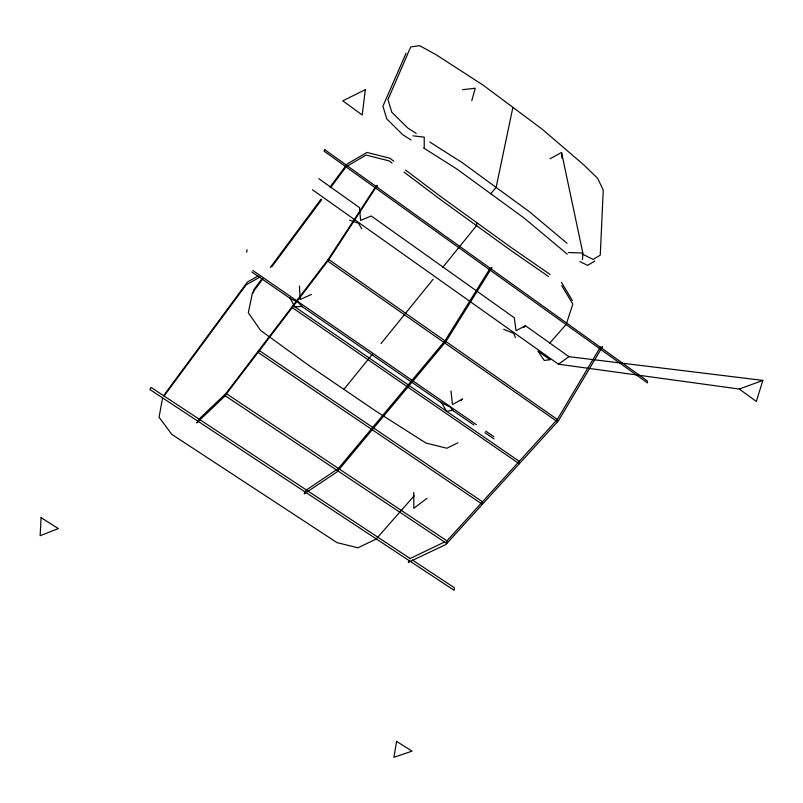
<?xml version="1.0" encoding="UTF-8"?>
<svg xmlns="http://www.w3.org/2000/svg" width="803" height="803" viewBox="0 0 803 803"><rect width="100%" height="100%" fill="white"/><g stroke="black" fill="none" stroke-linecap="round" stroke-linejoin="round"><path stroke-width="1.2" d="M582.526 259.55L582.837 253.005L561.548 152.49L550.035 158.803M476.741 222.642L476.53 225.653L442.594 267.56M599.66 348.271L557.332 419.437L446.95 540.861L446.749 543.49L225.041 395.658L225.984 393.41L328.357 259.208L375.904 186.316L377.039 185.714M246.732 252.242L247.063 249.773M162.587 398.047L159.054 417.219L171.822 434.393L336.999 542.617L357.947 547.807L376.205 539.024L414.197 495.732M253.186 293.065L253.919 289.562L262.129 278.511M512.896 107.331L496.124 187.41L490.763 193.744M471.773 100.706L475.246 88.21L462.518 89.715M318.781 178.647L359.533 207.646L360.607 220.383L371.257 215.987L514.291 317.767L516.018 330.675L525.443 325.707L568.966 356.673L762.85 380.401L756.346 401.45L739.292 389.053L558.446 364.191L312.467 189.769M566.627 323.127L572.8 304.086L561.749 285.637M406.107 53.088L382.921 106.217L386.785 118.924L402.725 134.703L411.056 139.983M408.496 562.261L409.309 560.384M304.498 493.654L306.375 489.981L338.424 468.44L444.992 340.823L490.181 268.242L491.707 267.951M196.926 422.699L199.044 419.106L225.984 393.41L446.95 540.861M602.441 346.796L558.527 420.662L445.816 544.524L408.305 562.351M491.958 267.55L445.765 341.767L336.969 471.973L304.327 493.775M377.31 185.312L328.688 259.841L224.178 396.792L196.785 422.84M164.244 394.765L247.434 282.024L258.104 275.981M164.063 396.04L246.109 284.884L260.052 277.005M270.34 267.459L321.08 199.124M330.033 187.059L347.197 163.953L366.971 152.45L389.806 158.201L393.751 161.182M262.882 278.812L252.473 292.834L248.308 312.748L260.624 330.465L310.631 366.72L376.848 411.778L425.931 443.035L446.859 448.245L457.851 442.814M271.815 266.787L321.672 199.686M330.595 187.671L346.223 166.643M343.915 389.365L372.331 354.284M381.013 343.564L433.118 279.253M523.897 327.534L525.443 325.707M549.724 343.122L566.235 324.322M460.982 400.677L462.528 398.93L452.43 404.612L451.035 390.971M426.935 498.332L413.846 508.309L413.776 492.41M558.446 364.191L568.966 356.673M594.782 261.035L587.625 265.371L579.927 261.637M347.267 166.03L366.108 155.089L389.084 160.871L392.065 163.119M311.514 294.39L300.161 299.519L299.449 286.039M410.132 558.507L444.721 541.925M739.292 389.053L762.85 380.401M453.012 410.203L446.609 411.377L441.168 402.032M302.51 306.455L294.631 306.756L290.074 297.883M600.303 347.197L602.2 347.197M568.424 252.533L582.837 253.005M412.943 135.837L424.215 137.112L424.235 147.421M349.526 220.092L358.429 223.244L361.812 228.795M503.722 329.33L513.729 333.345L515.396 337.611M582.165 254.039L593.166 259.409L600.273 255.143L603.244 190.12L597.643 178.306L583.49 164.635L542.286 129.273L483.205 85.188L435.728 54.484L419.608 45.671L410.714 46.945L387.919 99.622L391.854 112.29L407.854 128.099L416.215 133.408M423.562 147.913L456.907 169.052L524.239 218.155L567.309 254.18M429.796 142.031L462.187 162.607L529.679 211.942L567.079 243.309M410.413 558.697L151.054 387.407L149.92 389.535L454.167 590.335L454.337 587.706L412.511 560.072M252.945 270.571L476.42 424.677M485.695 431.07L493.925 436.752M251.841 271.976L290.445 298.586L298.114 302.209L301.888 306.475L441.61 402.775L450.272 407.121L452.511 410.293L473.79 424.958M484.942 432.646L494.066 438.93M550.115 274.475L510.929 247.344L442.172 197.648L405.615 170.116M548.529 276.503L510.919 250.486L441.76 200.529L403.989 172.093M561.458 282.335L572.449 300.683M561.548 152.49L562 158.231M482.483 501.775L482.392 504.324L258.044 352.407L258.897 350.269L482.483 501.775M41.073 517.694L40.15 535.721L58.358 528.565L41.073 517.694M365.315 89.675L362.213 114.97L342.761 100.827L365.315 89.675M396.592 741.41L393.912 757.329L412.039 751.136L396.592 741.41M328.357 259.208L327.724 261.105L557.493 421.806L557.332 419.437L328.357 259.208M292.995 305.562L292.252 307.589L519.28 463.793L519.26 461.323L292.995 305.562M324.683 149.599L324.041 151.115L647.549 382.951L647.108 380.752L324.683 149.599M550.035 359.694L544.243 360.467L537.95 351.132L550.035 359.694"/></g></svg>
